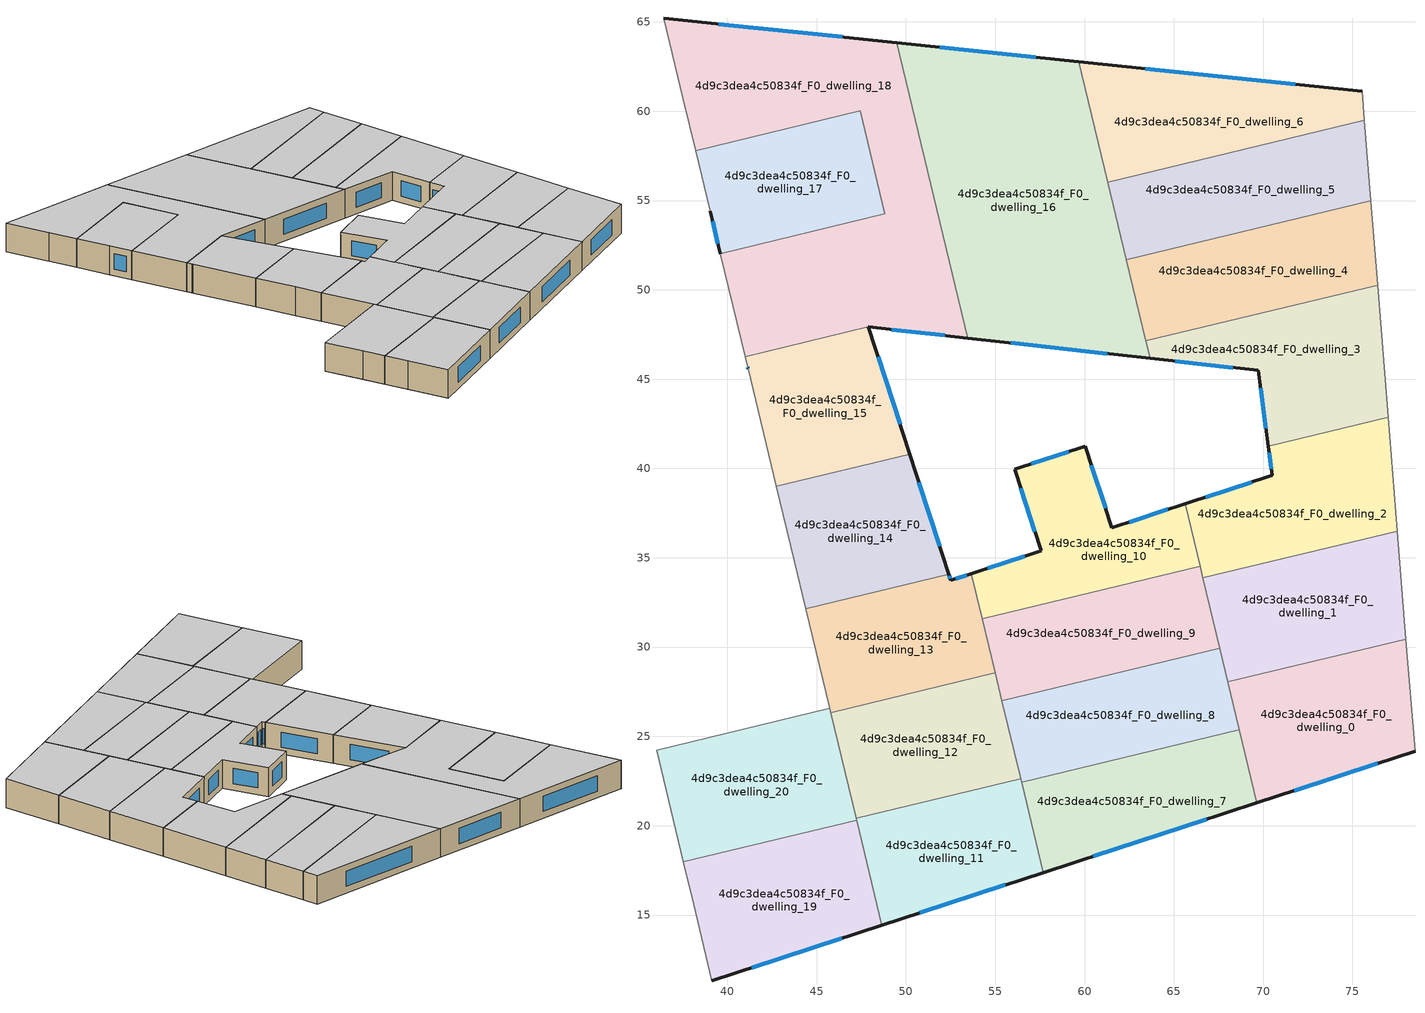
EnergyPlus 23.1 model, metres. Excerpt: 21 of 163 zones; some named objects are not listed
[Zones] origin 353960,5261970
4d9c3dea4c50834f_F0_dwelling_0
 floor ground (EU_floor_Construction): 78,30.45 78.5,24.17 69.65,21.28 68.02,28.05 z0
 wall outside (EU_wall_Construction): 69.65,21.28 78.5,24.17 z0:3
 wall to 4d9c3dea4c50834f_F0_dwelling_1 (EU_wall_Construction): 78,30.45 68.02,28.05 z0:3
 wall adiabatic (EU_wall_Construction): 78.5,24.17 78,30.45 z0:3
 wall to 4d9c3dea4c50834f_F0_dwelling_7 (EU_wall_Construction): 68.67,25.37 69.65,21.28 z0:3
 wall to 4d9c3dea4c50834f_F0_dwelling_8 (EU_wall_Construction): 68.02,28.05 68.67,25.37 z0:3
 window (EU_Window_Construction): 71.73,21.96 76.42,23.49 z0.7:2.3
 ceiling to 4d9c3dea4c50834f_F1_dwelling_0 (EU_floor_Construction): 78.5,24.17 78,30.45 68.02,28.05 69.65,21.28 z3
4d9c3dea4c50834f_F0_dwelling_1
 floor ground (EU_floor_Construction): 77.51,36.49 78,30.45 68.02,28.05 66.62,33.88 z0
 wall to 4d9c3dea4c50834f_F0_dwelling_2 (EU_wall_Construction): 77.51,36.49 66.62,33.88 z0:3
 wall adiabatic (EU_wall_Construction): 78,30.45 77.51,36.49 z0:3
 wall to 4d9c3dea4c50834f_F0_dwelling_9 (EU_wall_Construction): 66.62,33.88 67.57,29.94 z0:3
 wall to 4d9c3dea4c50834f_F0_dwelling_8 (EU_wall_Construction): 67.57,29.94 68.02,28.05 z0:3
 ceiling to 4d9c3dea4c50834f_F1_dwelling_1 (EU_floor_Construction): 78,30.45 77.51,36.49 66.62,33.88 68.02,28.05 z3
4d9c3dea4c50834f_F0_dwelling_10
 floor ground (EU_floor_Construction): 65.63,38.02 66.47,34.51 54.27,31.58 53.66,34.12 57.57,35.4 56.08,39.96 60.03,41.25 61.53,36.69 z0
 wall outside (EU_wall_Construction): 65.63,38.02 61.53,36.69 60.03,41.25 56.08,39.96 57.57,35.4 53.66,34.12 z0:3
 wall to 4d9c3dea4c50834f_F0_dwelling_9 (EU_wall_Construction): 54.27,31.58 66.47,34.51 z0:3
 wall to 4d9c3dea4c50834f_F0_dwelling_2 (EU_wall_Construction): 66.47,34.51 65.63,38.02 z0:3
 wall to 4d9c3dea4c50834f_F0_dwelling_13 (EU_wall_Construction): 53.66,34.12 54.27,31.58 z0:3
 window (EU_Window_Construction): 59.1,40.95 57.01,40.26 / 61.18,37.76 60.38,40.18 / 64.66,37.71 62.49,37 / 56.65,35.1 54.58,34.42 / 56.43,38.89 57.22,36.47 z0.7:2.3
 ceiling to 4d9c3dea4c50834f_F1_dwelling_10 (EU_floor_Construction): 66.47,34.51 65.63,38.02 61.53,36.69 60.03,41.25 56.08,39.96 57.57,35.4 53.66,34.12 54.27,31.58 z3
4d9c3dea4c50834f_F0_dwelling_11
 floor ground (EU_floor_Construction): 56.42,22.63 57.69,17.38 48.65,14.43 47.21,20.42 z0
 wall outside (EU_wall_Construction): 48.65,14.43 57.69,17.38 z0:3
 wall to 4d9c3dea4c50834f_F0_dwelling_12 (EU_wall_Construction): 56.42,22.63 47.21,20.42 z0:3
 wall to 4d9c3dea4c50834f_F0_dwelling_19 (EU_wall_Construction): 47.24,20.31 48.65,14.43 z0:3
 wall to 4d9c3dea4c50834f_F0_dwelling_7 (EU_wall_Construction): 57.69,17.38 56.47,22.44 z0:3
 wall to 4d9c3dea4c50834f_F0_dwelling_20 (EU_wall_Construction): 47.21,20.42 47.24,20.31 z0:3
 wall to 4d9c3dea4c50834f_F0_dwelling_8 (EU_wall_Construction): 56.47,22.44 56.42,22.63 z0:3
 window (EU_Window_Construction): 50.78,15.12 55.57,16.69 z0.7:2.3
 ceiling to 4d9c3dea4c50834f_F1_dwelling_11 (EU_floor_Construction): 57.69,17.38 56.42,22.63 47.21,20.42 48.65,14.43 z3
4d9c3dea4c50834f_F0_dwelling_12
 floor ground (EU_floor_Construction): 55,28.55 56.39,22.78 56.42,22.63 47.21,20.42 45.79,26.33 z0
 wall to 4d9c3dea4c50834f_F0_dwelling_13 (EU_wall_Construction): 55,28.55 45.79,26.33 z0:3
 wall to 4d9c3dea4c50834f_F0_dwelling_20 (EU_wall_Construction): 45.79,26.33 47.21,20.42 z0:3
 wall to 4d9c3dea4c50834f_F0_dwelling_8 (EU_wall_Construction): 56.42,22.63 56.39,22.78 55.37,27.01 z0:3
 wall to 4d9c3dea4c50834f_F0_dwelling_9 (EU_wall_Construction): 55.37,27.01 55,28.55 z0:3
 ceiling to 4d9c3dea4c50834f_F1_dwelling_12 (EU_floor_Construction): 56.42,22.63 56.39,22.78 55,28.55 45.79,26.33 47.21,20.42 z3
4d9c3dea4c50834f_F0_dwelling_13
 floor ground (EU_floor_Construction): 53.66,34.12 55,28.55 45.79,26.33 44.39,32.14 52.41,34.07 52.51,33.75 z0
 wall outside (EU_wall_Construction): 53.66,34.12 52.51,33.75 52.41,34.07 z0:3
 wall to 4d9c3dea4c50834f_F0_dwelling_14 (EU_wall_Construction): 52.41,34.07 44.39,32.14 z0:3
 wall to 4d9c3dea4c50834f_F0_dwelling_21 (EU_wall_Construction): 44.39,32.14 45.73,26.57 z0:3
 wall to 4d9c3dea4c50834f_F0_dwelling_9 (EU_wall_Construction): 55,28.55 54.27,31.58 z0:3
 wall to 4d9c3dea4c50834f_F0_dwelling_20 (EU_wall_Construction): 45.73,26.57 45.79,26.33 z0:3
 window (EU_Window_Construction): 53.39,34.03 52.78,33.83 / 52.49,33.82 52.43,33.99 z0.7:2.3
 ceiling to 4d9c3dea4c50834f_F1_dwelling_13 (EU_floor_Construction): 55,28.55 53.66,34.12 52.51,33.75 52.41,34.07 44.39,32.14 45.79,26.33 z3
4d9c3dea4c50834f_F0_dwelling_14
 floor ground (EU_floor_Construction): 50.21,40.8 52.41,34.07 44.39,32.14 42.74,39 z0
 wall outside (EU_wall_Construction): 52.41,34.07 50.21,40.8 z0:3
 wall to 4d9c3dea4c50834f_F0_dwelling_15 (EU_wall_Construction): 50.21,40.8 42.74,39 z0:3
 wall to 4d9c3dea4c50834f_F0_dwelling_22 (EU_wall_Construction): 42.74,39 43.75,34.83 z0:3
 wall to 4d9c3dea4c50834f_F0_dwelling_21 (EU_wall_Construction): 43.75,34.83 44.39,32.14 z0:3
 window (EU_Window_Construction): 51.89,35.65 50.73,39.22 z0.7:2.3
 ceiling to 4d9c3dea4c50834f_F1_dwelling_14 (EU_floor_Construction): 52.41,34.07 50.21,40.8 42.74,39 44.39,32.14 z3
4d9c3dea4c50834f_F0_dwelling_15
 floor ground (EU_floor_Construction): 47.89,47.92 50.21,40.8 42.74,39 41,46.26 z0
 wall outside (EU_wall_Construction): 50.21,40.8 47.89,47.92 / 41.14,45.67 41.16,45.58 z0:3
 wall to 4d9c3dea4c50834f_F0_dwelling_18 (EU_wall_Construction): 47.89,47.92 41,46.26 z0:3
 wall to 4d9c3dea4c50834f_F0_dwelling_23 (EU_wall_Construction): 41,46.26 41.14,45.67 z0:3
 wall to 4d9c3dea4c50834f_F0_dwelling_22 (EU_wall_Construction): 41.16,45.58 42.74,39 z0:3
 window (EU_Window_Construction): 49.67,42.47 48.44,46.25 / 41.14,45.65 41.16,45.6 z0.7:2.3
 ceiling to 4d9c3dea4c50834f_F1_dwelling_15 (EU_floor_Construction): 50.21,40.8 47.89,47.92 41,46.26 42.74,39 z3
4d9c3dea4c50834f_F0_dwelling_16
 floor ground (EU_floor_Construction): 59.67,62.78 63.67,46.17 53.47,47.3 49.49,63.84 z0
 wall outside (EU_wall_Construction): 53.47,47.3 63.67,46.17 / 59.67,62.78 49.49,63.84 z0:3
 wall to 4d9c3dea4c50834f_F0_dwelling_18 (EU_wall_Construction): 49.49,63.84 53.47,47.3 z0:3
 wall to 4d9c3dea4c50834f_F0_dwelling_6 (EU_wall_Construction): 61.29,56.03 59.67,62.78 z0:3
 wall to 4d9c3dea4c50834f_F0_dwelling_3 (EU_wall_Construction): 63.67,46.17 63.43,47.14 z0:3
 wall to 4d9c3dea4c50834f_F0_dwelling_4 (EU_wall_Construction): 63.43,47.14 62.34,51.7 z0:3
 wall to 4d9c3dea4c50834f_F0_dwelling_5 (EU_wall_Construction): 62.34,51.7 61.29,56.03 z0:3
 window (EU_Window_Construction): 55.87,47.04 61.27,46.43 / 57.28,63.03 51.88,63.59 z0.7:2.3
 ceiling to 4d9c3dea4c50834f_F1_dwelling_16 (EU_floor_Construction): 63.67,46.17 59.67,62.78 49.49,63.84 53.47,47.3 z3
4d9c3dea4c50834f_F0_dwelling_17
 floor ground (EU_floor_Construction): 47.43,60.02 48.82,54.25 39.61,52.03 38.22,57.8 z0
 wall outside (EU_wall_Construction): 39.04,54.39 39.61,52.03 z0:3
 wall to 4d9c3dea4c50834f_F0_dwelling_18 (EU_wall_Construction): 39.61,52.03 48.82,54.25 47.43,60.02 38.22,57.8 z0:3
 wall to 4d9c3dea4c50834f_F0_dwelling_24 (EU_wall_Construction): 38.22,57.8 39.04,54.39 z0:3
 window (EU_Window_Construction): 39.17,53.84 39.47,52.59 z0.7:2.3
 ceiling to 4d9c3dea4c50834f_F1_dwelling_17 (EU_floor_Construction): 48.82,54.25 47.43,60.02 38.22,57.8 39.61,52.03 z3
4d9c3dea4c50834f_F0_dwelling_18
 floor ground (EU_floor_Construction): 49.49,63.84 53.47,47.3 47.9,47.93 47.89,47.92 41,46.26 39.61,52.03 48.82,54.25 47.43,60.02 38.22,57.8 36.44,65.2 z0
 wall outside (EU_wall_Construction): 47.89,47.92 47.9,47.93 53.47,47.3 / 49.49,63.84 36.44,65.2 z0:3
 wall to 4d9c3dea4c50834f_F0_dwelling_25 (EU_wall_Construction): 36.44,65.2 37.53,60.65 z0:3
 wall to 4d9c3dea4c50834f_F0_dwelling_23 (EU_wall_Construction): 39.61,52.03 41,46.26 z0:3
 wall to 4d9c3dea4c50834f_F0_dwelling_24 (EU_wall_Construction): 37.53,60.65 38.22,57.8 z0:3
 window (EU_Window_Construction): 46.43,64.16 39.51,64.88 / 49.21,47.78 52.17,47.45 z0.7:2.3
 ceiling to 4d9c3dea4c50834f_F1_dwelling_18 (EU_floor_Construction): 53.47,47.3 49.49,63.84 36.44,65.2 38.22,57.8 47.43,60.02 48.82,54.25 39.61,52.03 41,46.26 47.89,47.92 47.9,47.93 z3
4d9c3dea4c50834f_F0_dwelling_19
 floor ground (EU_floor_Construction): 47.24,20.31 48.65,14.43 39.14,11.33 37.54,17.97 z0
 wall outside (EU_wall_Construction): 39.14,11.33 48.65,14.43 z0:3
 wall to 4d9c3dea4c50834f_F0_dwelling_20 (EU_wall_Construction): 47.24,20.31 37.54,17.97 z0:3
 wall to 4d9c3dea4c50834f_F0_dwelling_26 (EU_wall_Construction): 38.11,15.61 39.14,11.33 z0:3
 wall to 4d9c3dea4c50834f_F0_dwelling_27 (EU_wall_Construction): 37.54,17.97 38.11,15.61 z0:3
 window (EU_Window_Construction): 41.37,12.06 46.42,13.7 z0.7:2.3
 ceiling to 4d9c3dea4c50834f_F1_dwelling_19 (EU_floor_Construction): 48.65,14.43 47.24,20.31 37.54,17.97 39.14,11.33 z3
4d9c3dea4c50834f_F0_dwelling_2
 floor ground (EU_floor_Construction): 77,42.87 77.51,36.49 66.62,33.88 65.63,38.02 70.51,39.61 70.29,41.25 z0
 wall outside (EU_wall_Construction): 70.29,41.25 70.51,39.61 65.63,38.02 z0:3
 wall to 4d9c3dea4c50834f_F0_dwelling_3 (EU_wall_Construction): 77,42.87 70.29,41.25 z0:3
 wall adiabatic (EU_wall_Construction): 77.51,36.49 77,42.87 z0:3
 wall to 4d9c3dea4c50834f_F0_dwelling_9 (EU_wall_Construction): 66.47,34.51 66.62,33.87 z0:3
 window (EU_Window_Construction): 69.36,39.24 66.77,38.4 / 70.34,40.87 70.46,40 z0.7:2.3
 ceiling to 4d9c3dea4c50834f_F1_dwelling_2 (EU_floor_Construction): 77.51,36.49 77,42.87 70.29,41.25 70.51,39.61 65.63,38.02 66.62,33.88 z3
4d9c3dea4c50834f_F0_dwelling_20
 floor ground (EU_floor_Construction): 45.73,26.57 47.24,20.31 37.54,17.97 36.03,24.23 z0
 wall to 4d9c3dea4c50834f_F0_dwelling_28 (EU_wall_Construction): 36.03,24.23 36.97,20.33 z0:3
 wall to 4d9c3dea4c50834f_F0_dwelling_21 (EU_wall_Construction): 45.73,26.57 36.03,24.23 z0:3
 wall to 4d9c3dea4c50834f_F0_dwelling_27 (EU_wall_Construction): 36.97,20.33 37.54,17.97 z0:3
 ceiling to 4d9c3dea4c50834f_F1_dwelling_20 (EU_floor_Construction): 47.24,20.31 45.73,26.57 36.03,24.23 37.54,17.97 z3
4d9c3dea4c50834f_F0_dwelling_3
 floor ground (EU_floor_Construction): 76.41,50.26 77,42.87 70.29,41.25 69.72,45.49 63.67,46.17 63.43,47.14 z0
 wall outside (EU_wall_Construction): 63.67,46.17 69.72,45.49 70.29,41.25 z0:3
 wall to 4d9c3dea4c50834f_F0_dwelling_4 (EU_wall_Construction): 76.41,50.26 63.43,47.14 z0:3
 wall adiabatic (EU_wall_Construction): 77,42.87 76.41,50.26 z0:3
 window (EU_Window_Construction): 69.85,44.5 70.16,42.25 / 65.09,46.01 68.3,45.65 z0.7:2.3
 ceiling to 4d9c3dea4c50834f_F1_dwelling_3 (EU_floor_Construction): 77,42.87 76.41,50.26 63.43,47.14 63.67,46.17 69.72,45.49 70.29,41.25 z3
4d9c3dea4c50834f_F0_dwelling_4
 floor ground (EU_floor_Construction): 76.03,54.99 76.41,50.26 63.43,47.14 62.34,51.7 z0
 wall to 4d9c3dea4c50834f_F0_dwelling_5 (EU_wall_Construction): 76.03,54.99 62.34,51.7 z0:3
 wall adiabatic (EU_wall_Construction): 76.41,50.26 76.03,54.99 z0:3
 ceiling to 4d9c3dea4c50834f_F1_dwelling_4 (EU_floor_Construction): 76.41,50.26 76.03,54.99 62.34,51.7 63.43,47.14 z3
4d9c3dea4c50834f_F0_dwelling_5
 floor ground (EU_floor_Construction): 75.66,59.48 76.03,54.99 62.34,51.7 61.29,56.03 z0
 wall to 4d9c3dea4c50834f_F0_dwelling_6 (EU_wall_Construction): 75.66,59.48 61.29,56.03 z0:3
 wall adiabatic (EU_wall_Construction): 76.03,54.99 75.66,59.48 z0:3
 ceiling to 4d9c3dea4c50834f_F1_dwelling_5 (EU_floor_Construction): 76.03,54.99 75.66,59.48 61.29,56.03 62.34,51.7 z3
4d9c3dea4c50834f_F0_dwelling_6
 floor ground (EU_floor_Construction): 75.53,61.13 75.66,59.48 61.29,56.03 59.67,62.78 z0
 wall outside (EU_wall_Construction): 75.53,61.13 59.67,62.78 z0:3
 wall adiabatic (EU_wall_Construction): 75.66,59.48 75.53,61.13 z0:3
 window (EU_Window_Construction): 71.81,61.51 63.4,62.39 z0.7:2.3
 ceiling to 4d9c3dea4c50834f_F1_dwelling_6 (EU_floor_Construction): 75.66,59.48 75.53,61.13 59.67,62.78 61.29,56.03 z3
4d9c3dea4c50834f_F0_dwelling_7
 floor ground (EU_floor_Construction): 68.67,25.37 69.65,21.28 57.69,17.38 56.47,22.44 z0
 wall outside (EU_wall_Construction): 57.69,17.38 69.65,21.28 z0:3
 wall to 4d9c3dea4c50834f_F0_dwelling_8 (EU_wall_Construction): 68.67,25.37 56.47,22.44 z0:3
 window (EU_Window_Construction): 60.5,18.3 66.84,20.36 z0.7:2.3
 ceiling to 4d9c3dea4c50834f_F1_dwelling_7 (EU_floor_Construction): 69.65,21.28 68.67,25.37 56.47,22.44 57.69,17.38 z3
4d9c3dea4c50834f_F0_dwelling_8
 floor ground (EU_floor_Construction): 67.57,29.94 68.67,25.37 56.47,22.44 55.37,27.01 z0
 wall to 4d9c3dea4c50834f_F0_dwelling_9 (EU_wall_Construction): 67.57,29.94 55.37,27.01 z0:3
 ceiling to 4d9c3dea4c50834f_F1_dwelling_8 (EU_floor_Construction): 68.67,25.37 67.57,29.94 55.37,27.01 56.47,22.44 z3
4d9c3dea4c50834f_F0_dwelling_9
 floor ground (EU_floor_Construction): 66.47,34.51 67.57,29.94 55.37,27.01 54.27,31.58 z0
 ceiling to 4d9c3dea4c50834f_F1_dwelling_9 (EU_floor_Construction): 67.57,29.94 66.47,34.51 54.27,31.58 55.37,27.01 z3
[Building]
EU S2 Campaign: North Axis=0; Terrain=City; Solar Distribution=FullExterior
[Site:Location]
Budapest.Ferenc.Liszt.Intl.AP: Latitude=47.437; Longitude=19.256; Time Zone=1; Elevation=185
[SizingPeriod:WeatherFileDays]
AnnualSizingPeriod: Begin Month=1; Begin Day of Month=1; End Month=12; End Day of Month=31; Day of Week for Start Day=Monday; Use Weather File Daylight Saving Period=No; Use Weather File Rain and Snow Indicators=No
[MATERIAL]
EU_InternalMass_Material: Roughness=MediumRough; Thickness=0.1; Conductivity=1; Density=1800; Specific Heat=900; Thermal Absorptance=0.9; Solar Absorptance=0.7; Visible Absorptance=0.7
[MATERIAL:NOMASS] Roughness=MediumRough; Thermal Absorptance=0.9; Solar Absorptance=0.7; Visible Absorptance=0.7
Name | Thermal Resistance
EU_wall_NoMass | 0.832559
EU_floor_NoMass | 0.872794
[WINDOWMATERIAL:SIMPLEGLAZINGSYSTEM]
EU_Window_SimpleGlazing: UFactor=2.79869; Solar Heat Gain Coefficient=0.75; Visible Transmittance=0.75
[CONSTRUCTION]
EU_wall_Construction: EU_wall_NoMass
EU_floor_Construction: EU_floor_NoMass
EU_Window_Construction: EU_Window_SimpleGlazing
EU_InternalMass_Construction: EU_InternalMass_Material
[ZONE] Type=1; Multiplier=1; Ceiling Height=autocalculate; Floor Area=autocalculate; Part of Total Floor Area=Yes
Name | Volume
4d9c3dea4c50834f_F0_dwelling_0; 4d9c3dea4c50834f_F0_dwelling_19 | 192.716
4d9c3dea4c50834f_F0_dwelling_1 | 192.737
4d9c3dea4c50834f_F0_dwelling_10; 4d9c3dea4c50834f_F0_dwelling_9 | 176.999
4d9c3dea4c50834f_F0_dwelling_11 | 164.353
4d9c3dea4c50834f_F0_dwelling_12 | 172.919
4d9c3dea4c50834f_F0_dwelling_13 | 168.625
4d9c3dea4c50834f_F0_dwelling_14 | 168.642
4d9c3dea4c50834f_F0_dwelling_15 | 165.568
4d9c3dea4c50834f_F0_dwelling_16 | 493.184
4d9c3dea4c50834f_F0_dwelling_17 | 168.62
4d9c3dea4c50834f_F0_dwelling_18 | 488.17
4d9c3dea4c50834f_F0_dwelling_2 | 192.72
4d9c3dea4c50834f_F0_dwelling_20 | 192.693
4d9c3dea4c50834f_F0_dwelling_3 | 192.704
4d9c3dea4c50834f_F0_dwelling_4 | 192.731
4d9c3dea4c50834f_F0_dwelling_5 | 192.695
4d9c3dea4c50834f_F0_dwelling_6 | 192.738
4d9c3dea4c50834f_F0_dwelling_7 | 177.005
4d9c3dea4c50834f_F0_dwelling_8 | 176.963
[INTERNALMASS] Construction=EU_InternalMass_Construction
Name | Zone or ZoneList | Surface Area
4d9c3dea4c50834f_F0_dwelling_0_EU_InternalMass | 4d9c3dea4c50834f_F0_dwelling_0 | 64.2387
4d9c3dea4c50834f_F0_dwelling_1_EU_InternalMass | 4d9c3dea4c50834f_F0_dwelling_1 | 64.2455
4d9c3dea4c50834f_F0_dwelling_2_EU_InternalMass | 4d9c3dea4c50834f_F0_dwelling_2 | 64.24
4d9c3dea4c50834f_F0_dwelling_3_EU_InternalMass | 4d9c3dea4c50834f_F0_dwelling_3 | 64.2346
4d9c3dea4c50834f_F0_dwelling_4_EU_InternalMass | 4d9c3dea4c50834f_F0_dwelling_4 | 64.2437
4d9c3dea4c50834f_F0_dwelling_5_EU_InternalMass | 4d9c3dea4c50834f_F0_dwelling_5 | 64.2315
4d9c3dea4c50834f_F0_dwelling_6_EU_InternalMass | 4d9c3dea4c50834f_F0_dwelling_6 | 64.246
4d9c3dea4c50834f_F0_dwelling_7_EU_InternalMass | 4d9c3dea4c50834f_F0_dwelling_7 | 59.0016
4d9c3dea4c50834f_F0_dwelling_8_EU_InternalMass | 4d9c3dea4c50834f_F0_dwelling_8 | 58.9875
4d9c3dea4c50834f_F0_dwelling_9_EU_InternalMass | 4d9c3dea4c50834f_F0_dwelling_9 | 58.9997
4d9c3dea4c50834f_F0_dwelling_10_EU_InternalMass | 4d9c3dea4c50834f_F0_dwelling_10 | 58.9994
4d9c3dea4c50834f_F0_dwelling_11_EU_InternalMass | 4d9c3dea4c50834f_F0_dwelling_11 | 54.7869
4d9c3dea4c50834f_F0_dwelling_12_EU_InternalMass | 4d9c3dea4c50834f_F0_dwelling_12 | 57.6392
4d9c3dea4c50834f_F0_dwelling_13_EU_InternalMass | 4d9c3dea4c50834f_F0_dwelling_13 | 56.2085
4d9c3dea4c50834f_F0_dwelling_14_EU_InternalMass | 4d9c3dea4c50834f_F0_dwelling_14 | 56.2137
4d9c3dea4c50834f_F0_dwelling_15_EU_InternalMass | 4d9c3dea4c50834f_F0_dwelling_15 | 55.1893
4d9c3dea4c50834f_F0_dwelling_16_EU_InternalMass | 4d9c3dea4c50834f_F0_dwelling_16 | 164.388
4d9c3dea4c50834f_F0_dwelling_17_EU_InternalMass | 4d9c3dea4c50834f_F0_dwelling_17 | 56.2066
4d9c3dea4c50834f_F0_dwelling_18_EU_InternalMass | 4d9c3dea4c50834f_F0_dwelling_18 | 162.731
4d9c3dea4c50834f_F0_dwelling_19_EU_InternalMass | 4d9c3dea4c50834f_F0_dwelling_19 | 64.2387
4d9c3dea4c50834f_F0_dwelling_20_EU_InternalMass | 4d9c3dea4c50834f_F0_dwelling_20 | 64.2307
[OTHEREQUIPMENT] Fuel Type=Electricity; Design Level Calculation Method=Watts/Area; Power per Zone Floor Area=1; Fraction Latent=0; Fraction Radiant=0; Fraction Lost=0; Carbon Dioxide Generation Rate=0; EndUse Subcategory=EU_Step8_InternalGains
Name | Zone or ZoneList or Space or SpaceList | Schedule
EU_Step8_InternalGain_4d9c3dea4c50834f_F0_dwelling_0_f000 | 4d9c3dea4c50834f_F0_dwelling_0 | EU_Step8_GainSchedule_4d9c3dea4c50834f_F0_dwelling_0_f000
EU_Step8_InternalGain_4d9c3dea4c50834f_F0_dwelling_1_f000 | 4d9c3dea4c50834f_F0_dwelling_1 | EU_Step8_GainSchedule_4d9c3dea4c50834f_F0_dwelling_1_f000
EU_Step8_InternalGain_4d9c3dea4c50834f_F0_dwelling_2_f000 | 4d9c3dea4c50834f_F0_dwelling_2 | EU_Step8_GainSchedule_4d9c3dea4c50834f_F0_dwelling_2_f000
EU_Step8_InternalGain_4d9c3dea4c50834f_F0_dwelling_3_f000 | 4d9c3dea4c50834f_F0_dwelling_3 | EU_Step8_GainSchedule_4d9c3dea4c50834f_F0_dwelling_3_f000
EU_Step8_InternalGain_4d9c3dea4c50834f_F0_dwelling_4_f000 | 4d9c3dea4c50834f_F0_dwelling_4 | EU_Step8_GainSchedule_4d9c3dea4c50834f_F0_dwelling_4_f000
EU_Step8_InternalGain_4d9c3dea4c50834f_F0_dwelling_5_f000 | 4d9c3dea4c50834f_F0_dwelling_5 | EU_Step8_GainSchedule_4d9c3dea4c50834f_F0_dwelling_5_f000
EU_Step8_InternalGain_4d9c3dea4c50834f_F0_dwelling_6_f000 | 4d9c3dea4c50834f_F0_dwelling_6 | EU_Step8_GainSchedule_4d9c3dea4c50834f_F0_dwelling_6_f000
EU_Step8_InternalGain_4d9c3dea4c50834f_F0_dwelling_7_f000 | 4d9c3dea4c50834f_F0_dwelling_7 | EU_Step8_GainSchedule_4d9c3dea4c50834f_F0_dwelling_7_f000
EU_Step8_InternalGain_4d9c3dea4c50834f_F0_dwelling_8_f000 | 4d9c3dea4c50834f_F0_dwelling_8 | EU_Step8_GainSchedule_4d9c3dea4c50834f_F0_dwelling_8_f000
EU_Step8_InternalGain_4d9c3dea4c50834f_F0_dwelling_9_f000 | 4d9c3dea4c50834f_F0_dwelling_9 | EU_Step8_GainSchedule_4d9c3dea4c50834f_F0_dwelling_9_f000
EU_Step8_InternalGain_4d9c3dea4c50834f_F0_dwelling_10_f000 | 4d9c3dea4c50834f_F0_dwelling_10 | EU_Step8_GainSchedule_4d9c3dea4c50834f_F0_dwelling_10_f000
EU_Step8_InternalGain_4d9c3dea4c50834f_F0_dwelling_11_f000 | 4d9c3dea4c50834f_F0_dwelling_11 | EU_Step8_GainSchedule_4d9c3dea4c50834f_F0_dwelling_11_f000
EU_Step8_InternalGain_4d9c3dea4c50834f_F0_dwelling_12_f000 | 4d9c3dea4c50834f_F0_dwelling_12 | EU_Step8_GainSchedule_4d9c3dea4c50834f_F0_dwelling_12_f000
EU_Step8_InternalGain_4d9c3dea4c50834f_F0_dwelling_13_f000 | 4d9c3dea4c50834f_F0_dwelling_13 | EU_Step8_GainSchedule_4d9c3dea4c50834f_F0_dwelling_13_f000
EU_Step8_InternalGain_4d9c3dea4c50834f_F0_dwelling_14_f000 | 4d9c3dea4c50834f_F0_dwelling_14 | EU_Step8_GainSchedule_4d9c3dea4c50834f_F0_dwelling_14_f000
EU_Step8_InternalGain_4d9c3dea4c50834f_F0_dwelling_15_f000 | 4d9c3dea4c50834f_F0_dwelling_15 | EU_Step8_GainSchedule_4d9c3dea4c50834f_F0_dwelling_15_f000
EU_Step8_InternalGain_4d9c3dea4c50834f_F0_dwelling_16_f000 | 4d9c3dea4c50834f_F0_dwelling_16 | EU_Step8_GainSchedule_4d9c3dea4c50834f_F0_dwelling_16_f000
EU_Step8_InternalGain_4d9c3dea4c50834f_F0_dwelling_17_f000 | 4d9c3dea4c50834f_F0_dwelling_17 | EU_Step8_GainSchedule_4d9c3dea4c50834f_F0_dwelling_17_f000
EU_Step8_InternalGain_4d9c3dea4c50834f_F0_dwelling_18_f000 | 4d9c3dea4c50834f_F0_dwelling_18 | EU_Step8_GainSchedule_4d9c3dea4c50834f_F0_dwelling_18_f000
EU_Step8_InternalGain_4d9c3dea4c50834f_F0_dwelling_19_f000 | 4d9c3dea4c50834f_F0_dwelling_19 | EU_Step8_GainSchedule_4d9c3dea4c50834f_F0_dwelling_19_f000
EU_Step8_InternalGain_4d9c3dea4c50834f_F0_dwelling_20_f000 | 4d9c3dea4c50834f_F0_dwelling_20 | EU_Step8_GainSchedule_4d9c3dea4c50834f_F0_dwelling_20_f000
[ZONEVENTILATION:DESIGNFLOWRATE] Schedule=EU_AlwaysOn; Design Flow Rate Calculation Method=AirChanges/Hour; Air Changes per Hour=0.475469; Ventilation Type=Natural; Fan Pressure Rise=0; Fan Total Efficiency=1; Constant Term Coefficient=1; Temperature Term Coefficient=0; Velocity Term Coefficient=0; Velocity Squared Term Coefficient=0; Minimum Indoor Temperature=-100; Maximum Indoor Temperature=100; Delta Temperature=-100; Minimum Outdoor Temperature=-100; Maximum Outdoor Temperature=100; Maximum Wind Speed=40
Name | Zone or ZoneList or Space or SpaceList
EU_ConstantAir_4d9c3dea4c50834f_F0_dwelling_0 | 4d9c3dea4c50834f_F0_dwelling_0
EU_ConstantAir_4d9c3dea4c50834f_F0_dwelling_1 | 4d9c3dea4c50834f_F0_dwelling_1
EU_ConstantAir_4d9c3dea4c50834f_F0_dwelling_2 | 4d9c3dea4c50834f_F0_dwelling_2
EU_ConstantAir_4d9c3dea4c50834f_F0_dwelling_3 | 4d9c3dea4c50834f_F0_dwelling_3
EU_ConstantAir_4d9c3dea4c50834f_F0_dwelling_4 | 4d9c3dea4c50834f_F0_dwelling_4
EU_ConstantAir_4d9c3dea4c50834f_F0_dwelling_5 | 4d9c3dea4c50834f_F0_dwelling_5
EU_ConstantAir_4d9c3dea4c50834f_F0_dwelling_6 | 4d9c3dea4c50834f_F0_dwelling_6
EU_ConstantAir_4d9c3dea4c50834f_F0_dwelling_7 | 4d9c3dea4c50834f_F0_dwelling_7
EU_ConstantAir_4d9c3dea4c50834f_F0_dwelling_8 | 4d9c3dea4c50834f_F0_dwelling_8
EU_ConstantAir_4d9c3dea4c50834f_F0_dwelling_9 | 4d9c3dea4c50834f_F0_dwelling_9
EU_ConstantAir_4d9c3dea4c50834f_F0_dwelling_10 | 4d9c3dea4c50834f_F0_dwelling_10
EU_ConstantAir_4d9c3dea4c50834f_F0_dwelling_11 | 4d9c3dea4c50834f_F0_dwelling_11
EU_ConstantAir_4d9c3dea4c50834f_F0_dwelling_12 | 4d9c3dea4c50834f_F0_dwelling_12
EU_ConstantAir_4d9c3dea4c50834f_F0_dwelling_13 | 4d9c3dea4c50834f_F0_dwelling_13
EU_ConstantAir_4d9c3dea4c50834f_F0_dwelling_14 | 4d9c3dea4c50834f_F0_dwelling_14
EU_ConstantAir_4d9c3dea4c50834f_F0_dwelling_15 | 4d9c3dea4c50834f_F0_dwelling_15
EU_ConstantAir_4d9c3dea4c50834f_F0_dwelling_16 | 4d9c3dea4c50834f_F0_dwelling_16
EU_ConstantAir_4d9c3dea4c50834f_F0_dwelling_17 | 4d9c3dea4c50834f_F0_dwelling_17
EU_ConstantAir_4d9c3dea4c50834f_F0_dwelling_18 | 4d9c3dea4c50834f_F0_dwelling_18
EU_ConstantAir_4d9c3dea4c50834f_F0_dwelling_19 | 4d9c3dea4c50834f_F0_dwelling_19
EU_ConstantAir_4d9c3dea4c50834f_F0_dwelling_20 | 4d9c3dea4c50834f_F0_dwelling_20
[HVACTEMPLATE:ZONE:IDEALLOADSAIRSYSTEM] System Availability Schedule=EU_AlwaysOn; Maximum Heating Supply Air Temperature=50; Minimum Cooling Supply Air Temperature=13; Maximum Heating Supply Air Humidity Ratio=0.0156; Minimum Cooling Supply Air Humidity Ratio=0.0077; Heating Limit=NoLimit; Cooling Limit=NoLimit; Heating Availability Schedule=EU_AlwaysOn; Cooling Availability Schedule=EU_CoolingOff; Dehumidification Control Type=ConstantSensibleHeatRatio; Cooling Sensible Heat Ratio=0.7; Dehumidification Setpoint=60; Humidification Control Type=None; Humidification Setpoint=30; Outdoor Air Method=None; Outdoor Air Flow Rate per Person=0.00944; Outdoor Air Flow Rate per Zone Floor Area=0; Outdoor Air Flow Rate per Zone=0; Demand Controlled Ventilation Type=None; Outdoor Air Economizer Type=NoEconomizer; Heat Recovery Type=None; Sensible Heat Recovery Effectiveness=0.7; Latent Heat Recovery Effectiveness=0.65
Name | Template Thermostat
4d9c3dea4c50834f_F0_dwelling_0 | EU_HeatOnly_4d9c3dea4c50834f_F0_dwelling_0
4d9c3dea4c50834f_F0_dwelling_1 | EU_HeatOnly_4d9c3dea4c50834f_F0_dwelling_1
4d9c3dea4c50834f_F0_dwelling_2 | EU_HeatOnly_4d9c3dea4c50834f_F0_dwelling_2
4d9c3dea4c50834f_F0_dwelling_3 | EU_HeatOnly_4d9c3dea4c50834f_F0_dwelling_3
4d9c3dea4c50834f_F0_dwelling_4 | EU_HeatOnly_4d9c3dea4c50834f_F0_dwelling_4
4d9c3dea4c50834f_F0_dwelling_5 | EU_HeatOnly_4d9c3dea4c50834f_F0_dwelling_5
4d9c3dea4c50834f_F0_dwelling_6 | EU_HeatOnly_4d9c3dea4c50834f_F0_dwelling_6
4d9c3dea4c50834f_F0_dwelling_7 | EU_HeatOnly_4d9c3dea4c50834f_F0_dwelling_7
4d9c3dea4c50834f_F0_dwelling_8 | EU_HeatOnly_4d9c3dea4c50834f_F0_dwelling_8
4d9c3dea4c50834f_F0_dwelling_9 | EU_HeatOnly_4d9c3dea4c50834f_F0_dwelling_9
4d9c3dea4c50834f_F0_dwelling_10 | EU_HeatOnly_4d9c3dea4c50834f_F0_dwelling_10
4d9c3dea4c50834f_F0_dwelling_11 | EU_HeatOnly_4d9c3dea4c50834f_F0_dwelling_11
4d9c3dea4c50834f_F0_dwelling_12 | EU_HeatOnly_4d9c3dea4c50834f_F0_dwelling_12
4d9c3dea4c50834f_F0_dwelling_13 | EU_HeatOnly_4d9c3dea4c50834f_F0_dwelling_13
4d9c3dea4c50834f_F0_dwelling_14 | EU_HeatOnly_4d9c3dea4c50834f_F0_dwelling_14
4d9c3dea4c50834f_F0_dwelling_15 | EU_HeatOnly_4d9c3dea4c50834f_F0_dwelling_15
4d9c3dea4c50834f_F0_dwelling_16 | EU_HeatOnly_4d9c3dea4c50834f_F0_dwelling_16
4d9c3dea4c50834f_F0_dwelling_17 | EU_HeatOnly_4d9c3dea4c50834f_F0_dwelling_17
4d9c3dea4c50834f_F0_dwelling_18 | EU_HeatOnly_4d9c3dea4c50834f_F0_dwelling_18
4d9c3dea4c50834f_F0_dwelling_19 | EU_HeatOnly_4d9c3dea4c50834f_F0_dwelling_19
4d9c3dea4c50834f_F0_dwelling_20 | EU_HeatOnly_4d9c3dea4c50834f_F0_dwelling_20
[SIZING:ZONE] Zone Cooling Design Supply Air Temperature Input Method=SupplyAirTemperature; Zone Cooling Design Supply Air Temperature=13; Zone Heating Design Supply Air Temperature Input Method=SupplyAirTemperature; Zone Heating Design Supply Air Temperature=50; Zone Cooling Design Supply Air Humidity Ratio=0.008; Zone Heating Design Supply Air Humidity Ratio=0.008; Cooling Design Air Flow Method=DesignDay; Cooling Design Air Flow Rate=0; Cooling Minimum Air Flow per Zone Floor Area=0.000762; Cooling Minimum Air Flow=0; Cooling Minimum Air Flow Fraction=0.2; Heating Design Air Flow Method=DesignDay; Heating Design Air Flow Rate=0; Heating Maximum Air Flow per Zone Floor Area=0.002032; Heating Maximum Air Flow=0.141576; Heating Maximum Air Flow Fraction=0.3; Account for Dedicated Outdoor Air System=No; Dedicated Outdoor Air System Control Strategy=NeutralSupplyAir; Dedicated Outdoor Air Low Setpoint Temperature for Design=autosize; Dedicated Outdoor Air High Setpoint Temperature for Design=autosize; Zone Load Sizing Method=Sensible Load Only No Latent Load; Zone Latent Cooling Design Supply Air Humidity Ratio Input Method=HumidityRatioDifference; Zone Cooling Design Supply Air Humidity Ratio Difference=0.005; Zone Latent Heating Design Supply Air Humidity Ratio Input Method=HumidityRatioDifference; Zone Humidification Design Supply Air Humidity Ratio Difference=0.005
4d9c3dea4c50834f_F0_dwelling_0; 4d9c3dea4c50834f_F0_dwelling_1; 4d9c3dea4c50834f_F0_dwelling_2; 4d9c3dea4c50834f_F0_dwelling_3; 4d9c3dea4c50834f_F0_dwelling_4; 4d9c3dea4c50834f_F0_dwelling_5; 4d9c3dea4c50834f_F0_dwelling_6; 4d9c3dea4c50834f_F0_dwelling_7; 4d9c3dea4c50834f_F0_dwelling_8; 4d9c3dea4c50834f_F0_dwelling_9; 4d9c3dea4c50834f_F0_dwelling_10; 4d9c3dea4c50834f_F0_dwelling_11; 4d9c3dea4c50834f_F0_dwelling_12; 4d9c3dea4c50834f_F0_dwelling_13; 4d9c3dea4c50834f_F0_dwelling_14; 4d9c3dea4c50834f_F0_dwelling_15; 4d9c3dea4c50834f_F0_dwelling_16; 4d9c3dea4c50834f_F0_dwelling_17; 4d9c3dea4c50834f_F0_dwelling_18; 4d9c3dea4c50834f_F0_dwelling_19; 4d9c3dea4c50834f_F0_dwelling_20
[SCHEDULE:CONSTANT]
Name | Hourly Value
EU_AlwaysOn | 1
EU_CoolingOff | 0
[SCHEDULE:FILE] Column Number=1; Rows to Skip at Top=0; Number of Hours of Data=8760; Column Separator=Comma; Interpolate to Timestep=No; Minutes per Item=60; Adjust Schedule for Daylight Savings=Yes
Name | File
EU_Step8_GainSchedule_4d9c3dea4c50834f_F0_dwelling_0_f000 | ../../schedules/4d9c3dea4c50834f/4d9c3dea4c50834f_F0_dwelling_0_f000_gain.csv
EU_Step8_GainSchedule_4d9c3dea4c50834f_F0_dwelling_1_f000 | ../../schedules/4d9c3dea4c50834f/4d9c3dea4c50834f_F0_dwelling_1_f000_gain.csv
EU_Step8_GainSchedule_4d9c3dea4c50834f_F0_dwelling_2_f000 | ../../schedules/4d9c3dea4c50834f/4d9c3dea4c50834f_F0_dwelling_2_f000_gain.csv
EU_Step8_GainSchedule_4d9c3dea4c50834f_F0_dwelling_3_f000 | ../../schedules/4d9c3dea4c50834f/4d9c3dea4c50834f_F0_dwelling_3_f000_gain.csv
EU_Step8_GainSchedule_4d9c3dea4c50834f_F0_dwelling_4_f000 | ../../schedules/4d9c3dea4c50834f/4d9c3dea4c50834f_F0_dwelling_4_f000_gain.csv
EU_Step8_GainSchedule_4d9c3dea4c50834f_F0_dwelling_5_f000 | ../../schedules/4d9c3dea4c50834f/4d9c3dea4c50834f_F0_dwelling_5_f000_gain.csv
EU_Step8_GainSchedule_4d9c3dea4c50834f_F0_dwelling_6_f000 | ../../schedules/4d9c3dea4c50834f/4d9c3dea4c50834f_F0_dwelling_6_f000_gain.csv
EU_Step8_GainSchedule_4d9c3dea4c50834f_F0_dwelling_7_f000 | ../../schedules/4d9c3dea4c50834f/4d9c3dea4c50834f_F0_dwelling_7_f000_gain.csv
EU_Step8_GainSchedule_4d9c3dea4c50834f_F0_dwelling_8_f000 | ../../schedules/4d9c3dea4c50834f/4d9c3dea4c50834f_F0_dwelling_8_f000_gain.csv
EU_Step8_GainSchedule_4d9c3dea4c50834f_F0_dwelling_9_f000 | ../../schedules/4d9c3dea4c50834f/4d9c3dea4c50834f_F0_dwelling_9_f000_gain.csv
EU_Step8_GainSchedule_4d9c3dea4c50834f_F0_dwelling_10_f000 | ../../schedules/4d9c3dea4c50834f/4d9c3dea4c50834f_F0_dwelling_10_f000_gain.csv
EU_Step8_GainSchedule_4d9c3dea4c50834f_F0_dwelling_11_f000 | ../../schedules/4d9c3dea4c50834f/4d9c3dea4c50834f_F0_dwelling_11_f000_gain.csv
EU_Step8_GainSchedule_4d9c3dea4c50834f_F0_dwelling_12_f000 | ../../schedules/4d9c3dea4c50834f/4d9c3dea4c50834f_F0_dwelling_12_f000_gain.csv
EU_Step8_GainSchedule_4d9c3dea4c50834f_F0_dwelling_13_f000 | ../../schedules/4d9c3dea4c50834f/4d9c3dea4c50834f_F0_dwelling_13_f000_gain.csv
EU_Step8_GainSchedule_4d9c3dea4c50834f_F0_dwelling_14_f000 | ../../schedules/4d9c3dea4c50834f/4d9c3dea4c50834f_F0_dwelling_14_f000_gain.csv
EU_Step8_GainSchedule_4d9c3dea4c50834f_F0_dwelling_15_f000 | ../../schedules/4d9c3dea4c50834f/4d9c3dea4c50834f_F0_dwelling_15_f000_gain.csv
EU_Step8_GainSchedule_4d9c3dea4c50834f_F0_dwelling_16_f000 | ../../schedules/4d9c3dea4c50834f/4d9c3dea4c50834f_F0_dwelling_16_f000_gain.csv
EU_Step8_GainSchedule_4d9c3dea4c50834f_F0_dwelling_17_f000 | ../../schedules/4d9c3dea4c50834f/4d9c3dea4c50834f_F0_dwelling_17_f000_gain.csv
EU_Step8_GainSchedule_4d9c3dea4c50834f_F0_dwelling_18_f000 | ../../schedules/4d9c3dea4c50834f/4d9c3dea4c50834f_F0_dwelling_18_f000_gain.csv
EU_Step8_GainSchedule_4d9c3dea4c50834f_F0_dwelling_19_f000 | ../../schedules/4d9c3dea4c50834f/4d9c3dea4c50834f_F0_dwelling_19_f000_gain.csv
EU_Step8_GainSchedule_4d9c3dea4c50834f_F0_dwelling_20_f000 | ../../schedules/4d9c3dea4c50834f/4d9c3dea4c50834f_F0_dwelling_20_f000_gain.csv
